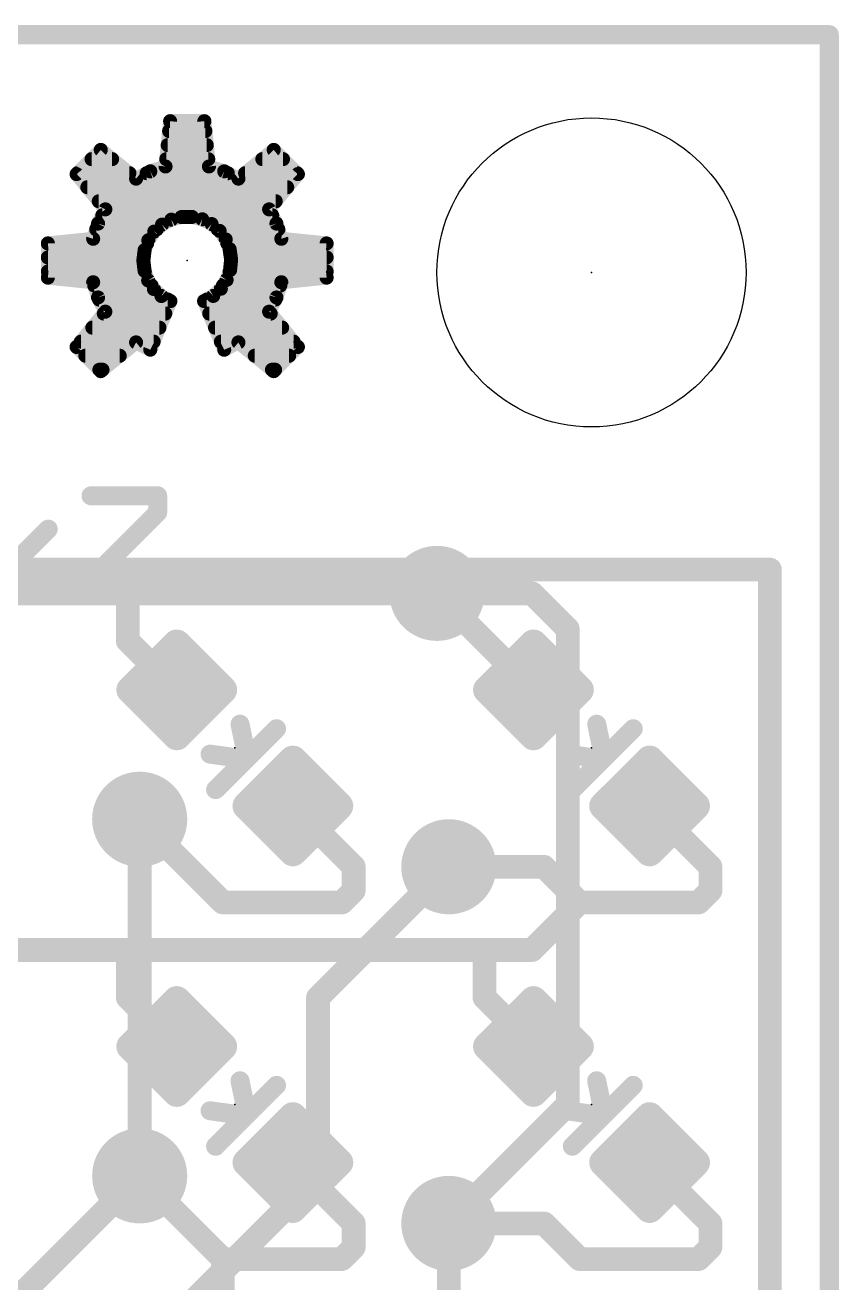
# Model space of a CAD drawing. Extents: x -39 to 68, y -22 to 43.
# Drawn here: x 19.35 to 28.04, y 29.84 to 43.28 of the extents above; entities that cross this region are included whole.
import ezdxf

# ---------------------------------------------------------------- set-up
doc = ezdxf.new("R2010")
doc.units = 0
for name, color, linetype in [('1', 12, 'CONTINUOUS'), ('16', 132, 'CONTINUOUS'), ('18', 110, 'CONTINUOUS'), ('20', 53, 'CONTINUOUS'), ('21', 41, 'CONTINUOUS'), ('23', 53, 'CONTINUOUS'), ('51', 53, 'CONTINUOUS')]:
    doc.layers.add(name, color=color, linetype=linetype)

# ---------------------------------------------------------------- blocks, each defined once
blk = doc.blocks.new('RECT160000X160000R30')
at = {"const_width": 0.15}
blk.add_lwpolyline([(0.425, -0.35), (0.425, 0.35, 0.4142), (0.35, 0.425), (-0.35, 0.425, 0.4142), (-0.425, 0.35), (-0.425, -0.35, 0.4142), (-0.35, -0.425), (0.35, -0.425, 0.4142)], format="xyb", close=True, dxfattribs=at)
blk.add_solid([(-0.3754, -0.3754), (0.3754, -0.3754), (-0.3754, 0.3754), (0.3754, 0.3754)])
blk = doc.blocks.new('ROUNDV')
at = {"const_width": 0.5}
blk.add_lwpolyline([(0, -0.25, 1), (0, 0.25, 1), (0, -0.25)], format="xyb", dxfattribs=at)

msp = doc.modelspace()

# ---------------------------------------------------------------- linework, layer by layer
at = {"layer": '1', "const_width": 0.254}
for points in [[(16.637, 37.211), (20.447, 37.211)], [(20.447, 36.703), (20.447, 37.211)], [(23.749, 37.211), (20.447, 37.211)], [(24.7799, 36.1801), (23.749, 37.211)], [(20.9699, 36.1801), (20.447, 36.703)], [(20.9699, 36.1801), (20.9699, 36.1801)], [(24.7799, 36.1801), (24.7799, 36.1801)], [(22.2101, 34.9399), (22.2101, 34.9399)], [(22.2101, 34.9399), (22.86, 34.29)], [(26.0201, 34.9399), (26.0201, 34.9399)], [(26.0201, 34.9399), (26.67, 34.29)], [(21.463, 33.909), (20.574, 34.798)], [(22.86, 34.29), (22.86, 34.036)], [(23.876, 34.29), (24.892, 34.29)], [(24.892, 34.29), (25.273, 33.909)], [(26.67, 34.29), (26.67, 34.036)], [(22.86, 34.036), (22.733, 33.909)], [(26.67, 34.036), (26.543, 33.909)], [(22.733, 33.909), (21.463, 33.909)], [(24.765, 33.401), (25.273, 33.909)], [(26.543, 33.909), (25.273, 33.909)], [(16.637, 33.401), (20.447, 33.401)], [(20.447, 33.401), (24.257, 33.401)], [(20.447, 32.893), (20.447, 33.401)], [(24.257, 33.401), (24.765, 33.401)], [(24.257, 32.893), (24.257, 33.401)], [(20.9699, 32.3701), (20.447, 32.893)], [(24.7799, 32.3701), (24.257, 32.893)], [(20.9699, 32.3701), (20.9699, 32.3701)], [(24.7799, 32.3701), (24.7799, 32.3701)], [(22.2101, 31.1299), (22.2101, 31.1299)], [(22.2101, 31.1299), (22.86, 30.48)], [(26.0201, 31.1299), (26.0201, 31.1299)], [(26.0201, 31.1299), (26.67, 30.48)], [(21.463, 30.099), (20.574, 30.988)], [(22.86, 30.48), (22.86, 30.226)], [(24.892, 30.48), (23.876, 30.48)], [(25.273, 30.099), (24.892, 30.48)], [(26.67, 30.48), (26.67, 30.226)], [(22.86, 30.226), (22.733, 30.099)], [(26.67, 30.226), (26.543, 30.099)], [(21.463, 30.099), (21.463, 29.591)], [(22.733, 30.099), (21.463, 30.099)], [(26.543, 30.099), (25.273, 30.099)]]:
    msp.add_lwpolyline(points, dxfattribs=at)
at = {"layer": '1', "const_width": 0.127}
for points in [[(20.5105, 37.211, 1), (20.3835, 37.211)], [(20.447, 37.2745, 1), (20.447, 37.1475)], [(20.447, 37.1475, 1), (20.447, 37.2745)], [(23.7939, 37.2559, 1), (23.7041, 37.1661)], [(23.749, 37.1475, 1), (23.749, 37.2745)], [(20.4919, 36.7479, 1), (20.4021, 36.6581)], [(20.3835, 36.703, 1), (20.5105, 36.703)], [(21.0334, 36.1801, 1), (20.9064, 36.1801)], [(20.925, 36.1352, 1), (21.0148, 36.225)], [(24.8434, 36.1801, 1), (24.7164, 36.1801)], [(24.735, 36.1352, 1), (24.8248, 36.225)], [(20.9064, 36.1801, 1), (21.0334, 36.1801)], [(24.7164, 36.1801, 1), (24.8434, 36.1801)], [(22.2101, 35.0034, 1), (22.2101, 34.8764)], [(22.255, 34.9848, 1), (22.1652, 34.895)], [(22.2101, 34.8764, 1), (22.2101, 35.0034)], [(26.0201, 35.0034, 1), (26.0201, 34.8764)], [(26.065, 34.9848, 1), (25.9752, 34.895)], [(26.0201, 34.8764, 1), (26.0201, 35.0034)], [(20.6189, 34.8429, 1), (20.5291, 34.7531)], [(22.9235, 34.29, 1), (22.7965, 34.29)], [(22.8151, 34.2451, 1), (22.9049, 34.3349)], [(23.876, 34.3535, 1), (23.876, 34.2265)], [(24.9369, 34.3349, 1), (24.8471, 34.2451)], [(24.892, 34.2265, 1), (24.892, 34.3535)], [(26.7335, 34.29, 1), (26.6065, 34.29)], [(26.6251, 34.2451, 1), (26.7149, 34.3349)], [(22.9049, 33.9911, 1), (22.8151, 34.0809)], [(26.7149, 33.9911, 1), (26.6251, 34.0809)], [(21.463, 33.9725, 1), (21.463, 33.8455)], [(21.4181, 33.8641, 1), (21.5079, 33.9539)], [(22.6881, 33.9539, 1), (22.7779, 33.8641)], [(22.733, 33.8455, 1), (22.733, 33.9725)], [(22.7965, 34.036, 1), (22.9235, 34.036)], [(25.273, 33.9725, 1), (25.273, 33.8455)], [(25.3179, 33.8641, 1), (25.2281, 33.9539)], [(25.2281, 33.8641, 1), (25.3179, 33.9539)], [(26.4981, 33.9539, 1), (26.5879, 33.8641)], [(26.543, 33.8455, 1), (26.543, 33.9725)], [(26.6065, 34.036, 1), (26.7335, 34.036)], [(20.447, 33.4645, 1), (20.447, 33.3375)], [(20.5105, 33.401, 1), (20.3835, 33.401)], [(20.447, 33.3375, 1), (20.447, 33.4645)], [(24.257, 33.4645, 1), (24.257, 33.3375)], [(24.3205, 33.401, 1), (24.1935, 33.401)], [(24.257, 33.3375, 1), (24.257, 33.4645)], [(24.7201, 33.4459, 1), (24.8099, 33.3561)], [(24.765, 33.3375, 1), (24.765, 33.4645)], [(20.4919, 32.9379, 1), (20.4021, 32.8481)], [(20.3835, 32.893, 1), (20.5105, 32.893)], [(24.3019, 32.9379, 1), (24.2121, 32.8481)], [(24.1935, 32.893, 1), (24.3205, 32.893)], [(21.0334, 32.3701, 1), (20.9064, 32.3701)], [(20.9064, 32.3701, 1), (21.0334, 32.3701)], [(20.925, 32.3252, 1), (21.0148, 32.415)], [(24.8434, 32.3701, 1), (24.7164, 32.3701)], [(24.7164, 32.3701, 1), (24.8434, 32.3701)], [(24.735, 32.3252, 1), (24.8248, 32.415)], [(22.2101, 31.1934, 1), (22.2101, 31.0664)], [(22.255, 31.1748, 1), (22.1652, 31.085)], [(22.2101, 31.0664, 1), (22.2101, 31.1934)], [(26.0201, 31.1934, 1), (26.0201, 31.0664)], [(26.065, 31.1748, 1), (25.9752, 31.085)], [(26.0201, 31.0664, 1), (26.0201, 31.1934)], [(20.6189, 31.0329, 1), (20.5291, 30.9431)], [(22.9235, 30.48, 1), (22.7965, 30.48)], [(22.8151, 30.4351, 1), (22.9049, 30.5249)], [(23.876, 30.5435, 1), (23.876, 30.4165)], [(24.9369, 30.5249, 1), (24.8471, 30.4351)], [(24.892, 30.4165, 1), (24.892, 30.5435)], [(26.7335, 30.48, 1), (26.6065, 30.48)], [(26.6251, 30.4351, 1), (26.7149, 30.5249)], [(22.7965, 30.226, 1), (22.9235, 30.226)], [(22.9049, 30.1811, 1), (22.8151, 30.2709)], [(26.6065, 30.226, 1), (26.7335, 30.226)], [(26.7149, 30.1811, 1), (26.6251, 30.2709)], [(21.5265, 30.099, 1), (21.3995, 30.099)], [(21.463, 30.1625, 1), (21.463, 30.0355)], [(21.4181, 30.0541, 1), (21.5079, 30.1439)], [(22.6881, 30.1439, 1), (22.7779, 30.0541)], [(22.733, 30.0355, 1), (22.733, 30.1625)], [(25.273, 30.1625, 1), (25.273, 30.0355)], [(25.2281, 30.0541, 1), (25.3179, 30.1439)], [(26.4981, 30.1439, 1), (26.5879, 30.0541)], [(26.543, 30.0355, 1), (26.543, 30.1625)]]:
    msp.add_lwpolyline(points, format="xyb", dxfattribs=at)
at = {"layer": '16', "const_width": 0.254}
for points in [[(23.749, 37.211), (24.765, 37.211)], [(24.765, 37.211), (25.146, 36.83)], [(25.146, 36.83), (25.146, 31.75)], [(20.574, 34.798), (20.574, 30.988)], [(23.876, 34.29), (22.479, 32.893)], [(22.479, 30.988), (22.479, 32.893)], [(25.146, 31.75), (23.876, 30.48)], [(18.669, 29.083), (20.574, 30.988)], [(20.574, 29.083), (22.479, 30.988)], [(23.876, 30.48), (23.876, 26.67)]]:
    msp.add_lwpolyline(points, dxfattribs=at)
at = {"layer": '16', "const_width": 0.127}
for points in [[(23.749, 37.2745, 1), (23.749, 37.1475)], [(24.8099, 37.2559, 1), (24.7201, 37.1661)], [(24.765, 37.1475, 1), (24.765, 37.2745)], [(25.2095, 36.83, 1), (25.0825, 36.83)], [(25.1011, 36.7851, 1), (25.1909, 36.8749)], [(20.6375, 34.798, 1), (20.5105, 34.798)], [(23.9209, 34.2451, 1), (23.8311, 34.3349)], [(22.5425, 32.893, 1), (22.4155, 32.893)], [(22.4341, 32.9379, 1), (22.5239, 32.8481)], [(25.1909, 31.7051, 1), (25.1011, 31.7949)], [(25.0825, 31.75, 1), (25.2095, 31.75)], [(20.5105, 30.988, 1), (20.6375, 30.988)], [(20.6189, 30.9431, 1), (20.5291, 31.0329)], [(22.4155, 30.988, 1), (22.5425, 30.988)], [(22.5239, 30.9431, 1), (22.4341, 31.0329)], [(23.9395, 30.48, 1), (23.8125, 30.48)], [(23.8311, 30.5249, 1), (23.9209, 30.4351)]]:
    msp.add_lwpolyline(points, format="xyb", dxfattribs=at)
at = {"layer": '20', "const_width": 0.2032}
for points in [[(0, 43.18), (27.94, 43.18)], [(27.94, 43.18), (27.94, 6.35)]]:
    msp.add_lwpolyline(points, dxfattribs=at)
at = {"layer": '20', "const_width": 0.1016}
for points in [[(27.9908, 43.18, 1), (27.8892, 43.18)], [(27.94, 43.1292, 1), (27.94, 43.2308)]]:
    msp.add_lwpolyline(points, format="xyb", dxfattribs=at)
at = {"layer": '20'}
msp.add_circle((25.4, 40.64), 1.651, dxfattribs=at)
at = {"layer": '21'}
for points, const_width in [([(20.8992, 42.2558), (20.85, 41.7719)], 0.15), ([(21.2648, 42.2558), (20.8992, 42.2558)], 0.15), ([(21.314, 41.7719), (21.2648, 42.2558)], 0.15), ([(20.8884, 42.15), (21.2756, 42.15)], 0.15), ([(20.8732, 42), (21.2908, 42)], 0.15), ([(20.1585, 41.949), (19.9, 41.6905)], 0.15), ([(20.0595, 41.85), (20.2799, 41.85)], 0.15), ([(20.5355, 41.6416), (20.1585, 41.949)], 0.15), ([(20.8579, 41.85), (21.3061, 41.85)], 0.15), ([(22.0055, 41.949), (21.6285, 41.6416)], 0.15), ([(21.8841, 41.85), (22.1045, 41.85)], 0.15), ([(22.264, 41.6905), (22.0055, 41.949)], 0.15), ([(20.6873, 41.7198), (20.5355, 41.6416)], 0.15), ([(20.85, 41.7719), (20.6873, 41.7198)], 0.15), ([(21.4767, 41.7198), (21.314, 41.7719)], 0.15), ([(21.6285, 41.6416), (21.4767, 41.7198)], 0.15), ([(19.9, 41.6905), (20.2074, 41.3135)], 0.15), ([(19.9095, 41.7), (20.4639, 41.7)], 0.15), ([(20.6489, 41.7), (21.5151, 41.7)], 0.15), ([(21.7001, 41.7), (22.2545, 41.7)], 0.15), ([(21.9566, 41.3135), (22.264, 41.6905)], 0.15), ([(20.0146, 41.55), (22.1494, 41.55)], 0.15), ([(20.2074, 41.3135), (20.1292, 41.1617)], 0.15), ([(20.1369, 41.4), (22.0271, 41.4)], 0.15), ([(22.0348, 41.1617), (21.9566, 41.3135)], 0.15), ([(20.1747, 41.25), (21.9893, 41.25)], 0.15), ([(20.8131, 41.1509), (20.9121, 41.2038)], 0.15), ([(20.9121, 41.2038), (21.0208, 41.2316)], 0.15), ([(21.0208, 41.2316), (21.133, 41.2328)], 0.15), ([(21.133, 41.2328), (21.2422, 41.2074)], 0.15), ([(21.2422, 41.2074), (21.3423, 41.1566)], 0.15), ([(20.1292, 41.1617), (20.0771, 40.999)], 0.15), ([(20.1094, 41.1), (20.7563, 41.1)], 0.15), ([(20.6662, 40.9834), (20.7296, 41.076)], 0.15), ([(20.7296, 41.076), (20.8131, 41.1509)], 0.15), ([(21.3423, 41.1566), (21.4275, 41.0836)], 0.15), ([(21.4083, 41.1), (22.0546, 41.1)], 0.15), ([(21.4275, 41.0836), (21.4929, 40.9924)], 0.15), ([(22.0869, 40.999), (22.0348, 41.1617)], 0.15), ([(20.0771, 40.999), (19.5932, 40.9498)], 0.15), ([(19.5932, 40.9498), (19.5932, 40.5842)], 0.15), ([(19.5952, 40.95), (20.6536, 40.95)], 0.15), ([(20.6267, 40.8784), (20.6662, 40.9834)], 0.15), ([(21.4929, 40.9924), (21.5347, 40.8883)], 0.15), ([(21.5099, 40.95), (22.5688, 40.95)], 0.15), ([(22.5708, 40.9498), (22.0869, 40.999)], 0.15), ([(22.5708, 40.5842), (22.5708, 40.9498)], 0.15), ([(19.5932, 40.8), (20.6172, 40.8)], 0.15), ([(20.6132, 40.767), (20.6267, 40.8784)], 0.15), ([(21.5347, 40.8883), (21.5505, 40.7772)], 0.15), ([(21.5505, 40.7772), (21.5396, 40.6655)], 0.15), ([(21.5473, 40.8), (22.5708, 40.8)], 0.15), ([(19.5932, 40.65), (20.6289, 40.65)], 0.15), ([(20.6261, 40.6576), (20.6132, 40.767)], 0.15), ([(20.6643, 40.5542), (20.6261, 40.6576)], 0.15), ([(21.5396, 40.6655), (21.5023, 40.5597)], 0.15), ([(21.5341, 40.65), (22.5708, 40.65)], 0.15), ([(19.5932, 40.5842), (20.0771, 40.535)], 0.15), ([(20.0771, 40.535), (20.1292, 40.3723)], 0.15), ([(20.7255, 40.4625), (20.6643, 40.5542)], 0.15), ([(21.5023, 40.5597), (21.441, 40.4657)], 0.15), ([(22.0348, 40.3723), (22.0869, 40.535)], 0.15), ([(22.0869, 40.535), (22.5708, 40.5842)], 0.15), ([(20.0883, 40.5), (20.7005, 40.5)], 0.15), ([(20.1292, 40.3723), (20.2074, 40.2205)], 0.15), ([(20.8064, 40.3877), (20.7255, 40.4625)], 0.15), ([(20.9026, 40.3339), (20.8064, 40.3877)], 0.15), ([(21.3592, 40.389), (21.2614, 40.3339)], 0.15), ([(21.441, 40.4657), (21.3592, 40.389)], 0.15), ([(21.4634, 40.5), (22.0757, 40.5)], 0.15), ([(21.9566, 40.2205), (22.0348, 40.3723)], 0.15), ([(20.1407, 40.35), (20.8738, 40.35)], 0.15), ([(20.6873, 39.8142), (20.9026, 40.3339)], 0.15), ([(21.2614, 40.3339), (21.4767, 39.8142)], 0.15), ([(21.29, 40.35), (22.0233, 40.35)], 0.15), ([(20.2074, 40.2205), (19.9, 39.8435)], 0.15), ([(20.1907, 40.2), (20.8471, 40.2)], 0.15), ([(21.3169, 40.2), (21.9733, 40.2)], 0.15), ([(22.264, 39.8435), (21.9566, 40.2205)], 0.15), ([(20.0684, 40.05), (20.785, 40.05)], 0.15), ([(21.379, 40.05), (22.0956, 40.05)], 0.15), ([(19.9, 39.8435), (20.1585, 39.585)], 0.15), ([(19.9461, 39.9), (20.7228, 39.9)], 0.15), ([(20.1585, 39.585), (20.5355, 39.8924)], 0.15), ([(20.5355, 39.8924), (20.6873, 39.8142)], 0.15), ([(21.4412, 39.9), (22.2179, 39.9)], 0.15), ([(21.4767, 39.8142), (21.6285, 39.8924)], 0.15), ([(21.6285, 39.8924), (22.0055, 39.585)], 0.15), ([(22.0055, 39.585), (22.264, 39.8435)], 0.15), ([(19.9935, 39.75), (20.3609, 39.75)], 0.15), ([(21.8031, 39.75), (22.1705, 39.75)], 0.15), ([(20.1435, 39.6), (20.1769, 39.6)], 0.15), ([(21.9871, 39.6), (22.0205, 39.6)], 0.15), ([(20.0544, 38.2533), (20.7662, 38.2533)], 0.2032), ([(20.7662, 38.2533), (20.7662, 38.0754)], 0.2032), ([(20.7662, 38.0754), (20.0544, 37.3636)], 0.2032), ([(18.885, 37.8974), (19.5968, 37.1856)], 0.2032), ([(18.885, 37.1856), (19.5968, 37.8974)], 0.2032), ([(20.0544, 37.3636), (20.0544, 37.1856)], 0.2032), ([(21.7173, 35.4686), (21.6454, 35.8134)], 0.2032), ([(25.5273, 35.4686), (25.4554, 35.8134)], 0.2032), ([(22.0355, 35.7651), (21.7102, 35.4398)], 0.2032), ([(25.8455, 35.7651), (25.5202, 35.4398)], 0.2032), ([(21.7102, 35.4398), (21.3257, 35.4937)], 0.2032), ([(21.3849, 35.1145), (21.7102, 35.4398)], 0.2032), ([(25.5202, 35.4398), (25.1357, 35.4937)], 0.2032), ([(25.1949, 35.1145), (25.5202, 35.4398)], 0.2032), ([(21.7173, 31.6586), (21.6454, 32.0034)], 0.2032), ([(22.0355, 31.9551), (21.7102, 31.6298)], 0.2032), ([(25.5273, 31.6586), (25.4554, 32.0034)], 0.2032), ([(25.8455, 31.9551), (25.5202, 31.6298)], 0.2032), ([(21.7102, 31.6298), (21.3257, 31.6837)], 0.2032), ([(21.3849, 31.3045), (21.7102, 31.6298)], 0.2032), ([(25.5202, 31.6298), (25.1357, 31.6837)], 0.2032), ([(25.1949, 31.3045), (25.5202, 31.6298)], 0.2032)]:
    msp.add_lwpolyline(points, dxfattribs=dict(at, const_width=const_width))
for points, const_width in [([(20.8992, 42.2933, 1), (20.8992, 42.2183)], 0.075), ([(20.9365, 42.252, 1), (20.8619, 42.2596)], 0.075), ([(21.3021, 42.2596, 1), (21.2275, 42.252)], 0.075), ([(21.2648, 42.2183, 1), (21.2648, 42.2933)], 0.075), ([(20.8884, 42.1875, 1), (20.8884, 42.1125)], 0.075), ([(21.2756, 42.1125, 1), (21.2756, 42.1875)], 0.075), ([(20.8732, 42.0375, 1), (20.8732, 41.9625)], 0.075), ([(21.2908, 41.9625, 1), (21.2908, 42.0375)], 0.075), ([(20.0595, 41.8875, 1), (20.0595, 41.8125)], 0.075), ([(20.1822, 41.9781, 1), (20.1348, 41.9199)], 0.075), ([(20.185, 41.9225, 1), (20.132, 41.9755)], 0.075), ([(20.2799, 41.8125, 1), (20.2799, 41.8875)], 0.075), ([(20.8579, 41.8875, 1), (20.8579, 41.8125)], 0.075), ([(21.3061, 41.8125, 1), (21.3061, 41.8875)], 0.075), ([(21.8841, 41.8875, 1), (21.8841, 41.8125)], 0.075), ([(22.032, 41.9755, 1), (21.979, 41.9225)], 0.075), ([(22.0292, 41.9199, 1), (21.9818, 41.9781)], 0.075), ([(22.1045, 41.8125, 1), (22.1045, 41.8875)], 0.075), ([(20.6759, 41.7555, 1), (20.6988, 41.6841)], 0.075), ([(20.7045, 41.6865, 1), (20.6702, 41.7532)], 0.075), ([(20.8127, 41.7757, 1), (20.8873, 41.7681)], 0.075), ([(20.8614, 41.7362, 1), (20.8386, 41.8076)], 0.075), ([(21.3254, 41.8076, 1), (21.3026, 41.7362)], 0.075), ([(21.2767, 41.7681, 1), (21.3513, 41.7757)], 0.075), ([(21.4938, 41.7532, 1), (21.4595, 41.6865)], 0.075), ([(21.4652, 41.6841, 1), (21.4881, 41.7555)], 0.075), ([(19.9291, 41.7142, 1), (19.8709, 41.6668)], 0.075), ([(19.8735, 41.717, 1), (19.9265, 41.664)], 0.075), ([(19.9095, 41.7375, 1), (19.9095, 41.6625)], 0.075), ([(20.4639, 41.6625, 1), (20.4639, 41.7375)], 0.075), ([(20.5183, 41.6749, 1), (20.5527, 41.6083)], 0.075), ([(20.5118, 41.6125, 1), (20.5592, 41.6707)], 0.075), ([(20.6489, 41.7375, 1), (20.6489, 41.6625)], 0.075), ([(21.5151, 41.6625, 1), (21.5151, 41.7375)], 0.075), ([(21.6048, 41.6707, 1), (21.6522, 41.6125)], 0.075), ([(21.6113, 41.6083, 1), (21.6457, 41.6749)], 0.075), ([(21.7001, 41.7375, 1), (21.7001, 41.6625)], 0.075), ([(22.2931, 41.6668, 1), (22.2349, 41.7142)], 0.075), ([(22.2375, 41.664, 1), (22.2905, 41.717)], 0.075), ([(22.2545, 41.6625, 1), (22.2545, 41.7375)], 0.075), ([(20.0146, 41.5875, 1), (20.0146, 41.5125)], 0.075), ([(22.1494, 41.5125, 1), (22.1494, 41.5875)], 0.075), ([(20.1369, 41.4375, 1), (20.1369, 41.3625)], 0.075), ([(20.2407, 41.2963, 1), (20.1741, 41.3307)], 0.075), ([(21.9899, 41.3307, 1), (21.9233, 41.2963)], 0.075), ([(22.0271, 41.3625, 1), (22.0271, 41.4375)], 0.075), ([(20.1747, 41.2875, 1), (20.1747, 41.2125)], 0.075), ([(20.1783, 41.2898, 1), (20.2365, 41.3372)], 0.075), ([(20.9028, 41.2401, 1), (20.9214, 41.1674)], 0.075), ([(20.9298, 41.1707, 1), (20.8944, 41.2368)], 0.075), ([(21.0204, 41.2691, 1), (21.0212, 41.1941)], 0.075), ([(21.0301, 41.1953, 1), (21.0115, 41.2679)], 0.075), ([(21.1415, 41.2694, 1), (21.1245, 41.1963)], 0.075), ([(21.1334, 41.1953, 1), (21.1326, 41.2703)], 0.075), ([(21.2592, 41.2408, 1), (21.2253, 41.1739)], 0.075), ([(21.2337, 41.1708, 1), (21.2508, 41.2439)], 0.075), ([(21.9275, 41.3372, 1), (21.9857, 41.2898)], 0.075), ([(21.9893, 41.2125, 1), (21.9893, 41.2875)], 0.075), ([(20.1094, 41.1375, 1), (20.1094, 41.0625)], 0.075), ([(20.0958, 41.1788, 1), (20.1625, 41.1445)], 0.075), ([(20.1649, 41.1502, 1), (20.0935, 41.1731)], 0.075), ([(20.7045, 41.1039, 1), (20.7546, 41.0481)], 0.075), ([(20.7605, 41.0548, 1), (20.6986, 41.0972)], 0.075), ([(20.7563, 41.0625, 1), (20.7563, 41.1375)], 0.075), ([(20.7954, 41.184, 1), (20.8308, 41.1178)], 0.075), ([(20.8381, 41.123, 1), (20.7881, 41.1788)], 0.075), ([(21.3667, 41.1851, 1), (21.3179, 41.1282)], 0.075), ([(21.3254, 41.1232, 1), (21.3593, 41.1901)], 0.075), ([(21.4083, 41.1375, 1), (21.4083, 41.0625)], 0.075), ([(21.458, 41.1054, 1), (21.397, 41.0617)], 0.075), ([(21.4031, 41.0551, 1), (21.4519, 41.112)], 0.075), ([(22.0705, 41.1731, 1), (21.9991, 41.1502)], 0.075), ([(22.0015, 41.1445, 1), (22.0682, 41.1788)], 0.075), ([(22.0546, 41.0625, 1), (22.0546, 41.1375)], 0.075), ([(19.6307, 40.9498, 1), (19.5557, 40.9498)], 0.075), ([(19.5894, 40.9871, 1), (19.597, 40.9125)], 0.075), ([(19.5952, 40.9875, 1), (19.5952, 40.9125)], 0.075), ([(20.0414, 41.0104, 1), (20.1128, 40.9876)], 0.075), ([(20.0809, 40.9617, 1), (20.0733, 41.0363)], 0.075), ([(20.6352, 41.0046, 1), (20.6971, 40.9622)], 0.075), ([(20.7013, 40.9702, 1), (20.6311, 40.9966)], 0.075), ([(20.6536, 40.9125, 1), (20.6536, 40.9875)], 0.075), ([(21.5276, 41.0064, 1), (21.4581, 40.9784)], 0.075), ([(21.4624, 40.9705, 1), (21.5233, 41.0142)], 0.075), ([(21.5099, 40.9875, 1), (21.5099, 40.9125)], 0.075), ([(22.0907, 41.0363, 1), (22.0831, 40.9617)], 0.075), ([(22.0512, 40.9876, 1), (22.1226, 41.0104)], 0.075), ([(22.6083, 40.9498, 1), (22.5333, 40.9498)], 0.075), ([(22.567, 40.9125, 1), (22.5746, 40.9871)], 0.075), ([(22.5688, 40.9125, 1), (22.5688, 40.9875)], 0.075), ([(19.5932, 40.8375, 1), (19.5932, 40.7625)], 0.075), ([(20.5916, 40.8916, 1), (20.6617, 40.8652)], 0.075), ([(20.6639, 40.8739, 1), (20.5894, 40.8829)], 0.075), ([(20.6172, 40.7625, 1), (20.6172, 40.8375)], 0.075), ([(21.5718, 40.8936, 1), (21.4975, 40.883)], 0.075), ([(21.4999, 40.8743, 1), (21.5695, 40.9022)], 0.075), ([(21.5473, 40.8375, 1), (21.5473, 40.7625)], 0.075), ([(21.5879, 40.7735, 1), (21.5132, 40.7808)], 0.075), ([(22.5708, 40.7625, 1), (22.5708, 40.8375)], 0.075), ([(19.5932, 40.6875, 1), (19.5932, 40.6125)], 0.075), ([(20.6504, 40.7714, 1), (20.576, 40.7626)], 0.075), ([(20.576, 40.7715, 1), (20.6504, 40.7625)], 0.075), ([(20.6613, 40.6705, 1), (20.591, 40.6446)], 0.075), ([(20.6289, 40.6125, 1), (20.6289, 40.6875)], 0.075), ([(21.5341, 40.6875, 1), (21.5341, 40.6125)], 0.075), ([(21.5749, 40.6531, 1), (21.5042, 40.678)], 0.075), ([(21.5134, 40.7719, 1), (21.5877, 40.7825)], 0.075), ([(22.5708, 40.6125, 1), (22.5708, 40.6875)], 0.075), ([(19.597, 40.6215, 1), (19.5894, 40.5469)], 0.075), ([(19.5557, 40.5842, 1), (19.6307, 40.5842)], 0.075), ([(20.1128, 40.5464, 1), (20.0414, 40.5236)], 0.075), ([(20.0733, 40.4977, 1), (20.0809, 40.5723)], 0.075), ([(20.5889, 40.6532, 1), (20.6634, 40.662)], 0.075), ([(20.6955, 40.575, 1), (20.6331, 40.5333)], 0.075), ([(20.6291, 40.5412, 1), (20.6995, 40.5671)], 0.075), ([(21.467, 40.5721, 1), (21.5377, 40.5472)], 0.075), ([(21.5338, 40.5392, 1), (21.4709, 40.5801)], 0.075), ([(21.5022, 40.6692, 1), (21.5769, 40.6618)], 0.075), ([(22.0831, 40.5723, 1), (22.0907, 40.4977)], 0.075), ([(22.1226, 40.5236, 1), (22.0512, 40.5464)], 0.075), ([(22.5333, 40.5842, 1), (22.6083, 40.5842)], 0.075), ([(22.5746, 40.5469, 1), (22.567, 40.6215)], 0.075), ([(20.0883, 40.5375, 1), (20.0883, 40.4625)], 0.075), ([(20.1625, 40.3895, 1), (20.0958, 40.3552)], 0.075), ([(20.751, 40.4901, 1), (20.7001, 40.435)], 0.075), ([(20.6943, 40.4417, 1), (20.7567, 40.4834)], 0.075), ([(20.7005, 40.4625, 1), (20.7005, 40.5375)], 0.075), ([(20.8248, 40.4205, 1), (20.7881, 40.355)], 0.075), ([(20.781, 40.3602, 1), (20.8319, 40.4153)], 0.075), ([(21.3335, 40.4163, 1), (21.3848, 40.3616)], 0.075), ([(21.3776, 40.3563, 1), (21.3408, 40.4216)], 0.075), ([(21.4096, 40.4862, 1), (21.4725, 40.4452)], 0.075), ([(21.4667, 40.4383, 1), (21.4154, 40.493)], 0.075), ([(21.4634, 40.5375, 1), (21.4634, 40.4625)], 0.075), ([(22.0682, 40.3552, 1), (22.0015, 40.3895)], 0.075), ([(22.0757, 40.4625, 1), (22.0757, 40.5375)], 0.075), ([(20.0935, 40.3609, 1), (20.1649, 40.3838)], 0.075), ([(20.1407, 40.3875, 1), (20.1407, 40.3125)], 0.075), ([(20.9372, 40.3195, 1), (20.868, 40.3483)], 0.075), ([(20.8738, 40.3125, 1), (20.8738, 40.3875)], 0.075), ([(20.8843, 40.3012, 1), (20.9209, 40.3666)], 0.075), ([(21.296, 40.3483, 1), (21.2268, 40.3195)], 0.075), ([(21.243, 40.3666, 1), (21.2798, 40.3012)], 0.075), ([(21.29, 40.3875, 1), (21.29, 40.3125)], 0.075), ([(21.9991, 40.3838, 1), (22.0705, 40.3609)], 0.075), ([(22.0233, 40.3125, 1), (22.0233, 40.3875)], 0.075), ([(20.1907, 40.2375, 1), (20.1907, 40.1625)], 0.075), ([(20.1741, 40.2033, 1), (20.2407, 40.2377)], 0.075), ([(20.2365, 40.1968, 1), (20.1783, 40.2442)], 0.075), ([(20.8471, 40.1625, 1), (20.8471, 40.2375)], 0.075), ([(21.3169, 40.2375, 1), (21.3169, 40.1625)], 0.075), ([(21.9857, 40.2442, 1), (21.9275, 40.1968)], 0.075), ([(21.9233, 40.2377, 1), (21.9899, 40.2033)], 0.075), ([(21.9733, 40.1625, 1), (21.9733, 40.2375)], 0.075), ([(20.0684, 40.0875, 1), (20.0684, 40.0125)], 0.075), ([(20.785, 40.0125, 1), (20.785, 40.0875)], 0.075), ([(21.379, 40.0875, 1), (21.379, 40.0125)], 0.075), ([(22.0956, 40.0125, 1), (22.0956, 40.0875)], 0.075), ([(19.9265, 39.87, 1), (19.8735, 39.817)], 0.075), ([(19.9461, 39.9375, 1), (19.9461, 39.8625)], 0.075), ([(20.5527, 39.9257, 1), (20.5183, 39.8591)], 0.075), ([(20.5592, 39.8633, 1), (20.5118, 39.9215)], 0.075), ([(20.7228, 39.8625, 1), (20.7228, 39.9375)], 0.075), ([(21.4412, 39.9375, 1), (21.4412, 39.8625)], 0.075), ([(21.6522, 39.9215, 1), (21.6048, 39.8633)], 0.075), ([(21.6457, 39.8591, 1), (21.6113, 39.9257)], 0.075), ([(22.2179, 39.8625, 1), (22.2179, 39.9375)], 0.075), ([(22.2905, 39.817, 1), (22.2375, 39.87)], 0.075), ([(19.8709, 39.8672, 1), (19.9291, 39.8198)], 0.075), ([(19.9935, 39.7875, 1), (19.9935, 39.7125)], 0.075), ([(20.3609, 39.7125, 1), (20.3609, 39.7875)], 0.075), ([(20.6527, 39.8286, 1), (20.7219, 39.7998)], 0.075), ([(20.6701, 39.7809, 1), (20.7045, 39.8475)], 0.075), ([(21.4595, 39.8475, 1), (21.4939, 39.7809)], 0.075), ([(21.4421, 39.7998, 1), (21.5113, 39.8286)], 0.075), ([(21.8031, 39.7875, 1), (21.8031, 39.7125)], 0.075), ([(22.1705, 39.7125, 1), (22.1705, 39.7875)], 0.075), ([(22.2349, 39.8198, 1), (22.2931, 39.8672)], 0.075), ([(20.1435, 39.6375, 1), (20.1435, 39.5625)], 0.075), ([(20.1348, 39.6141, 1), (20.1822, 39.5559)], 0.075), ([(20.132, 39.5585, 1), (20.185, 39.6115)], 0.075), ([(20.1769, 39.5625, 1), (20.1769, 39.6375)], 0.075), ([(21.9871, 39.6375, 1), (21.9871, 39.5625)], 0.075), ([(21.979, 39.6115, 1), (22.032, 39.5585)], 0.075), ([(21.9818, 39.5559, 1), (22.0292, 39.6141)], 0.075), ([(22.0205, 39.5625, 1), (22.0205, 39.6375)], 0.075), ([(20.0544, 38.3041, 1), (20.0544, 38.2025)], 0.1016), ([(20.817, 38.2533, 1), (20.7154, 38.2533)], 0.1016), ([(20.7662, 38.2025, 1), (20.7662, 38.3041)], 0.1016), ([(20.8021, 38.0394, 1), (20.7303, 38.1113)], 0.1016), ([(20.7154, 38.0754, 1), (20.817, 38.0754)], 0.1016), ([(19.6327, 37.8615, 1), (19.5609, 37.9333)], 0.1016), ([(20.0184, 37.3995, 1), (20.0903, 37.3276)], 0.1016), ([(20.1052, 37.3636, 1), (20.0036, 37.3636)], 0.1016), ([(19.5609, 37.1497, 1), (19.6327, 37.2215)], 0.1016), ([(20.0036, 37.1856, 1), (20.1052, 37.1856)], 0.1016), ([(21.6952, 35.8238, 1), (21.5957, 35.8031)], 0.1016), ([(25.5052, 35.8238, 1), (25.4057, 35.8031)], 0.1016), ([(22.0714, 35.7291, 1), (21.9996, 35.801)], 0.1016), ([(25.8814, 35.7291, 1), (25.8096, 35.801)], 0.1016), ([(21.3327, 35.544, 1), (21.3186, 35.4434)], 0.1016), ([(21.6743, 35.4757, 1), (21.7461, 35.4039)], 0.1016), ([(21.6675, 35.4583, 1), (21.767, 35.479)], 0.1016), ([(21.7461, 35.4039, 1), (21.6743, 35.4757)], 0.1016), ([(21.7032, 35.3895, 1), (21.7173, 35.4901)], 0.1016), ([(25.1427, 35.544, 1), (25.1286, 35.4434)], 0.1016), ([(25.4843, 35.4757, 1), (25.5561, 35.4039)], 0.1016), ([(25.4775, 35.4583, 1), (25.577, 35.479)], 0.1016), ([(25.5561, 35.4039, 1), (25.4843, 35.4757)], 0.1016), ([(25.5132, 35.3895, 1), (25.5273, 35.4901)], 0.1016), ([(21.349, 35.1504, 1), (21.4209, 35.0786)], 0.1016), ([(25.159, 35.1504, 1), (25.2309, 35.0786)], 0.1016), ([(21.6952, 32.0138, 1), (21.5957, 31.9931)], 0.1016), ([(22.0714, 31.9191, 1), (21.9996, 31.991)], 0.1016), ([(25.5052, 32.0138, 1), (25.4057, 31.9931)], 0.1016), ([(25.8814, 31.9191, 1), (25.8096, 31.991)], 0.1016), ([(21.3327, 31.734, 1), (21.3186, 31.6334)], 0.1016), ([(21.6743, 31.6657, 1), (21.7461, 31.5939)], 0.1016), ([(21.6675, 31.6483, 1), (21.767, 31.669)], 0.1016), ([(21.7461, 31.5939, 1), (21.6743, 31.6657)], 0.1016), ([(21.7032, 31.5795, 1), (21.7173, 31.6801)], 0.1016), ([(25.1427, 31.734, 1), (25.1286, 31.6334)], 0.1016), ([(25.4843, 31.6657, 1), (25.5561, 31.5939)], 0.1016), ([(25.4775, 31.6483, 1), (25.577, 31.669)], 0.1016), ([(25.5561, 31.5939, 1), (25.4843, 31.6657)], 0.1016), ([(25.5132, 31.5795, 1), (25.5273, 31.6801)], 0.1016), ([(21.349, 31.3404, 1), (21.4209, 31.2686)], 0.1016), ([(25.159, 31.3404, 1), (25.2309, 31.2686)], 0.1016)]:
    msp.add_lwpolyline(points, format="xyb", dxfattribs=dict(at, const_width=const_width))
at = {"layer": '23'}
for p in [(21.082, 40.767), (25.4, 40.64), (21.59, 35.56), (25.4, 35.56), (21.59, 31.75), (25.4, 31.75)]:
    msp.add_point(p, dxfattribs=at)
at = {"layer": '51', "const_width": 0.254}
for points in [[(0.635, 37.465), (27.305, 37.465)], [(27.305, 37.465), (27.305, 6.985)]]:
    msp.add_lwpolyline(points, dxfattribs=at)
at = {"layer": '51', "const_width": 0.127}
for points in [[(27.3685, 37.465, 1), (27.2415, 37.465)], [(27.305, 37.4015, 1), (27.305, 37.5285)]]:
    msp.add_lwpolyline(points, format="xyb", dxfattribs=at)

# ---------------------------------------------------------------- block references
at = {"layer": '1', "rotation": 225}
for p in [(20.9699, 36.1801), (24.7799, 36.1801), (22.2101, 34.9399), (26.0201, 34.9399), (20.9699, 32.3701), (24.7799, 32.3701), (22.2101, 31.1299), (26.0201, 31.1299)]:
    msp.add_blockref('RECT160000X160000R30', p, dxfattribs=at)
at = {"layer": '18', "xscale": 1.016, "yscale": 1.016}
for p in [(23.749, 37.211), (23.749, 37.211), (20.574, 34.798), (20.574, 34.798), (23.876, 34.29), (23.876, 34.29), (20.574, 30.988), (20.574, 30.988), (23.876, 30.48), (23.876, 30.48)]:
    msp.add_blockref('ROUNDV', p, dxfattribs=at)

doc.saveas('drawing.dxf')
